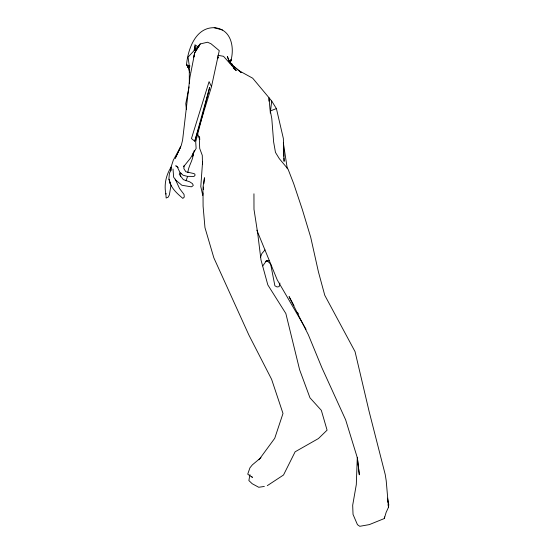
<?xml version="1.0" encoding="UTF-8"?>
<svg xmlns="http://www.w3.org/2000/svg" width="554" height="554" viewBox="0 0 554 554"><rect width="100%" height="100%" fill="white"/><g stroke="black" fill="none" stroke-linecap="round" stroke-linejoin="round"><path stroke-width="0.83" d="M189.323 83.536L189.295 68.031L189.752 65.628M268.967 101.16L269.022 97.753L252.693 78.211L238.961 70.649L231.932 64.839L228.941 60.49L227.382 56.543L229.384 62.09M279.929 283.073L279.119 286.66L277.069 286.965L274.895 285.809L270.65 264.126L267.007 260.442M175.244 179.129L179.524 188.499L184.025 194.412L184.281 197.086L182.862 198.394C176.871 193.332 170.223 187.439 169.095 179.247L170.473 184.323L168.908 178.693L169.441 173.125L170.861 170.577L171.02 167.183L173.319 160.148L180.701 146.817L175.237 158.319L181.303 145.287L182.591 140.134L189.953 77.165L194.731 52.762L200.195 43.946L207.508 42.229L211.012 43.773L219.266 50.643L211.483 86.653L194.759 141.215L191.455 138.562L209.073 81.66L211.483 86.653M253.947 193.796L253.988 209.315L257.658 233.005L260.976 259.895L267.824 284.901L285.857 313.536L299.617 369.767L309.977 397.82L321.334 410.348L327.082 430.153L318.453 438.539L295.123 451.801L283.516 475L267.291 485.664M293.932 305.649L289.077 296.584L308.329 334.748L321.846 367.627L345.654 419.842L357.392 458.006L359.331 474.806L357.295 457.327L356.305 484.584L352.683 505.255L353.036 514.417L357.455 524.686L359.775 526.3L369.352 524.603L384.317 518.537L384.455 516.924M170.861 170.577L171.193 166.996C166.061 175.043 163.915 184.558 165.881 194.052L165.833 193.54L166.145 198.027L168.167 197.169L169.392 194.849L171.013 185.008M203.013 192.931L203.096 206.22L204.959 227.597L213.844 257.825L248.857 334.99L271.605 379.317L282.997 413.457L274.736 438.29L258.974 459.772M203.332 189.558L203.581 187.023M203.9 183.651L204.468 177.744L203.138 186.289L202.771 195.465L200.797 186.559L202.57 161.865L202.591 163.562M184.087 165.521L183.893 168.714L185.867 171.768L193.907 173.575L194.869 174.143L195.036 175.306L193.99 176.442L187.307 176.352L183.132 175.258L179.815 172.218L177.294 166.886L175.757 165.778L178.194 167.509M180.445 176.733L180.874 173.16M270.248 113.044L271.716 101.07L269.022 97.753L269.978 109.166L271.799 118.611L273.621 141.893L275.47 152.405L279.32 158.679L288.045 169.095L293.71 183.713L302.38 209.689L310.725 237.334L318.405 271.779L324.769 295.282L355.052 351.624L369.103 411.4L385.231 474.563L386.207 480.727L388.506 507.222L386.103 512.464L384.317 518.537M187.854 172.543C188.436 165.618 193.478 159.877 193.311 152.731L192.515 156.616L194.316 150.321M189.8 65.912L189.503 67.567L188.069 57.097L199.745 44.562L198.29 47.547M249.965 474.653L248.871 480.56L252.195 483.725L258.725 487.271L264.341 486.447M189.101 86.867L185.77 103.674L186.414 109.373M203.623 110.932L195.701 141.852L196.13 148.458L190.5 158.105L183.512 166.809M204.052 109.263L209.62 87.532L194.759 141.215M187.474 176.761L186.033 180.826M230.125 63.114C235.076 49.375 232.195 28.96 214.218 27.7C195.631 27.326 188.048 49.008 186.559 64.34L188.45 68.08M230.249 62.657L231.226 59.313L230.215 62.554M260.408 257.568L261.848 253.6L265.013 249.909M179.856 172.89L179.267 174.288L183.326 179.634L189.62 181.774L192.37 183.568L193.304 185.313L192.57 186.109L191.296 186.837L181.864 185.244L175.791 180.14L173.637 177.197L173.007 169.032M194.274 55.767L193.547 57.263L194.731 52.762L200.195 43.946M217.3 58.371L218.027 57.069M194.918 48.828L194.122 50.234L195.063 46.183L195.126 50.241M262.811 265.885L266.668 260.435L265.691 261.55L269.493 260.435M260.982 457.625L252.375 464.841L249.937 467.818L247.721 474.189L252.451 477.423L251.461 476.315M269.999 111.119L276.404 108.57L283.35 138.458L284.098 161.366L283.904 157.994M217.833 55.268L223.539 56.314L236.246 70.593L233.345 68.114M214.218 27.7L222.5 30.027M230.367 63.163L231.863 63.648L232.604 65.337M197.653 46.612L194.918 44.784L195.029 50.199M238.961 70.649L241.246 72.532M231.932 64.839L241.08 72.394M217.708 56.875L218.719 58.032M271.716 101.07L276.404 108.57M306.057 329.305L277.242 279.895L256.834 230.159M188.54 67.948L186.559 64.34L188.104 67.47M297.567 312.442L298.377 313.952M188.159 66.231L187.674 65.275L189.78 72.685M188.748 67.408L187.674 65.275L188.692 67.484M197.549 133.833L199.856 139.407M199.8 138.188L199.239 136.651L199.696 148.451L202.279 155.362L202.487 164.566M228.906 60.164L229.37 61.619M387.537 498.15L388.776 504.597L388.506 507.222L388.125 504.659M283.329 142.814L287.325 168.838M387.488 500.394L387.738 502.104M188.499 67.775L188.582 68.661M283.357 148.728L283.8 156.311"/></g></svg>
